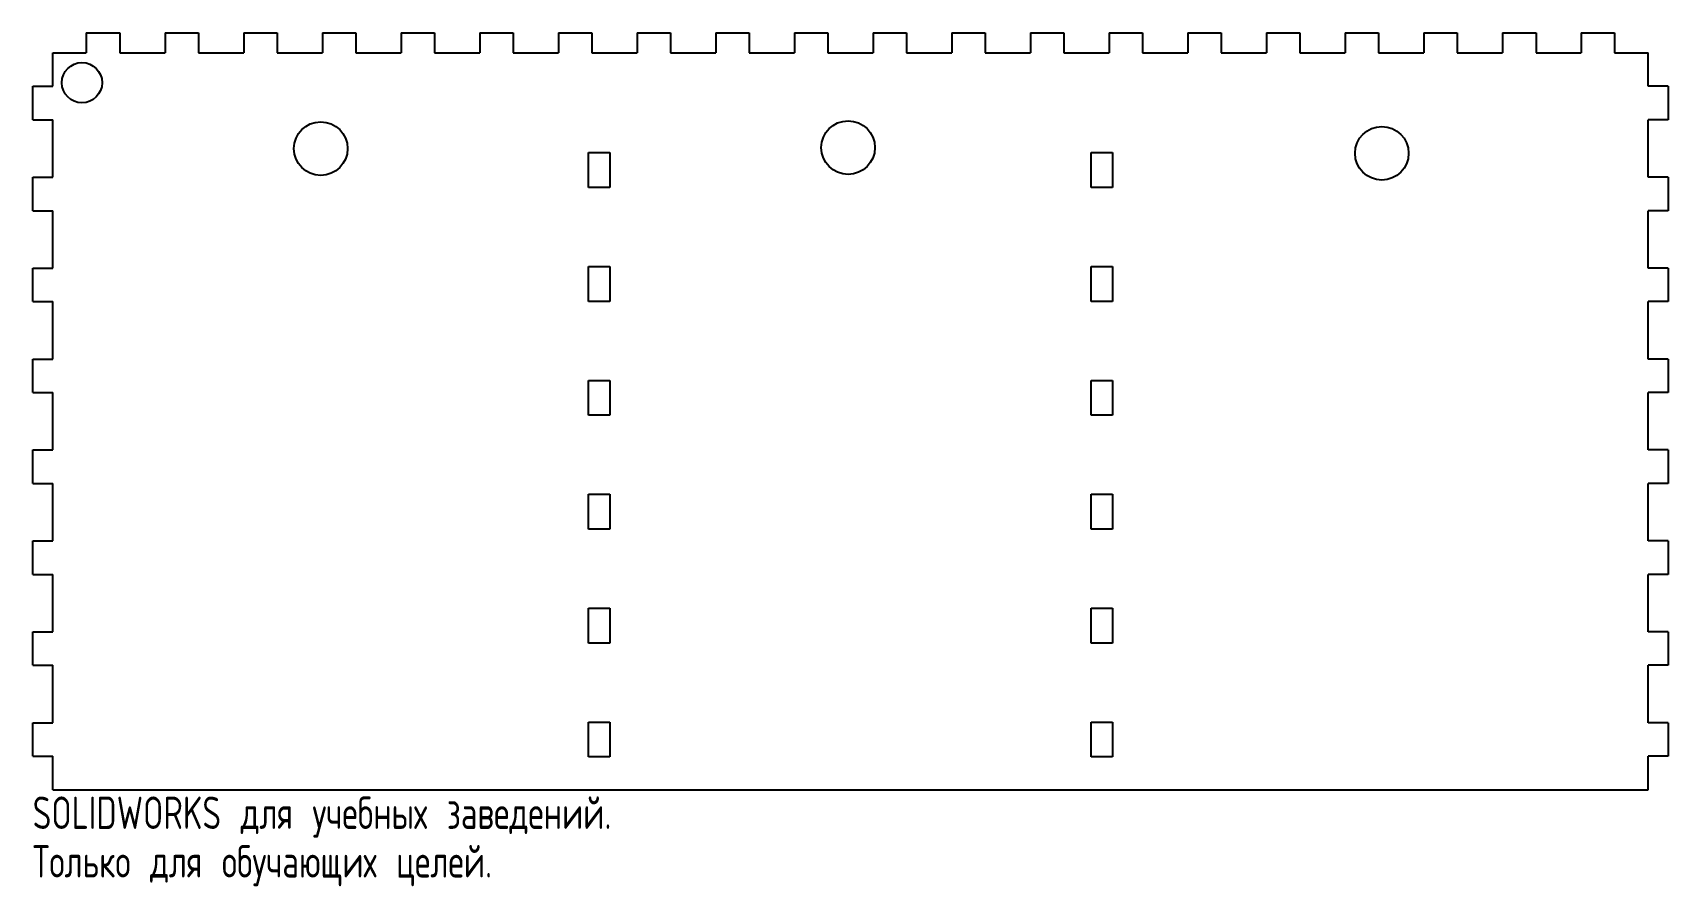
# Model space of a CAD drawing. Extents: x -116 to 128, y -68 to 59.
import ezdxf

# ---------------------------------------------------------------- set-up
doc = ezdxf.new("R2010")
doc.units = 0
doc.layers.get('0').update_dxf_attribs({"linetype": 'CONTINUOUS'})
doc.styles.add('SLDTEXTSTYLE0', font='TXT', dxfattribs={"width": 0.7, "bigfont": 'bigfont'})

msp = doc.modelspace()

# ---------------------------------------------------------------- linework, layer by layer
at = {"color": 7, "linetype": 'CONTINUOUS'}
for p, q in [((-108.08, 59.24), (-103.08, 59.24)), ((-108.08, 59.24), (-108.08, 56.24)), ((-103.08, 59.24), (-103.08, 56.24)), ((-96.34, 59.24), (-91.34, 59.24)), ((-96.34, 59.24), (-96.34, 56.24)), ((-91.34, 59.24), (-91.34, 56.24)), ((-84.6, 59.24), (-79.6, 59.24)), ((-84.6, 59.24), (-84.6, 56.24)), ((-79.6, 59.24), (-79.6, 56.24)), ((-72.87, 59.24), (-67.87, 59.24)), ((-72.87, 59.24), (-72.87, 56.24)), ((-67.87, 59.24), (-67.87, 56.24)), ((-61.13, 59.24), (-56.13, 59.24)), ((-61.13, 59.24), (-61.13, 56.24)), ((-56.13, 59.24), (-56.13, 56.24)), ((-49.39, 59.24), (-44.39, 59.24)), ((-49.39, 59.24), (-49.39, 56.24)), ((-44.39, 59.24), (-44.39, 56.24)), ((-37.66, 59.24), (-32.66, 59.24)), ((-37.66, 59.24), (-37.66, 56.24)), ((-32.66, 59.24), (-32.66, 56.24)), ((-25.92, 59.24), (-20.92, 59.24)), ((-25.92, 59.24), (-25.92, 56.24)), ((-20.92, 59.24), (-20.92, 56.24)), ((-14.18, 59.24), (-9.18, 59.24)), ((-14.18, 59.24), (-14.18, 56.24)), ((-9.18, 59.24), (-9.18, 56.24)), ((-2.45, 59.24), (2.55, 59.24)), ((-2.45, 59.24), (-2.45, 56.24)), ((2.55, 59.24), (2.55, 56.24)), ((9.29, 59.24), (14.29, 59.24)), ((9.29, 59.24), (9.29, 56.24)), ((14.29, 59.24), (14.29, 56.24)), ((21.03, 59.24), (26.03, 59.24)), ((21.03, 59.24), (21.03, 56.24)), ((26.03, 59.24), (26.03, 56.24)), ((32.76, 59.24), (37.76, 59.24)), ((32.76, 59.24), (32.76, 56.24)), ((37.76, 59.24), (37.76, 56.24)), ((44.5, 59.24), (49.5, 59.24)), ((44.5, 59.24), (44.5, 56.24)), ((49.5, 59.24), (49.5, 56.24)), ((56.24, 59.24), (61.24, 59.24)), ((56.24, 59.24), (56.24, 56.24)), ((61.24, 59.24), (61.24, 56.24)), ((67.97, 59.24), (72.97, 59.24)), ((67.97, 59.24), (67.97, 56.24)), ((72.97, 59.24), (72.97, 56.24)), ((79.71, 59.24), (84.71, 59.24)), ((79.71, 59.24), (79.71, 56.24)), ((84.71, 59.24), (84.71, 56.24)), ((91.45, 59.24), (96.45, 59.24)), ((91.45, 59.24), (91.45, 56.24)), ((96.45, 59.24), (96.45, 56.24)), ((103.19, 59.24), (108.19, 59.24)), ((103.19, 59.24), (103.19, 56.24)), ((108.19, 59.24), (108.19, 56.24)), ((114.92, 59.24), (119.92, 59.24)), ((114.92, 59.24), (114.92, 56.24)), ((119.92, 59.24), (119.92, 56.24)), ((-113.08, 56.24), (-108.08, 56.24)), ((-113.08, 51.24), (-113.08, 56.24)), ((-103.08, 56.24), (-96.34, 56.24)), ((-91.34, 56.24), (-84.6, 56.24)), ((-79.6, 56.24), (-72.87, 56.24)), ((-67.87, 56.24), (-61.13, 56.24)), ((-56.13, 56.24), (-49.39, 56.24)), ((-44.39, 56.24), (-37.66, 56.24)), ((-32.66, 56.24), (-25.92, 56.24)), ((-20.92, 56.24), (-14.18, 56.24)), ((-9.18, 56.24), (-2.45, 56.24)), ((2.55, 56.24), (9.29, 56.24)), ((14.29, 56.24), (21.03, 56.24)), ((26.03, 56.24), (32.76, 56.24)), ((37.76, 56.24), (44.5, 56.24)), ((49.5, 56.24), (56.24, 56.24)), ((61.24, 56.24), (67.97, 56.24)), ((72.97, 56.24), (79.71, 56.24)), ((84.71, 56.24), (91.45, 56.24)), ((96.45, 56.24), (103.19, 56.24)), ((108.19, 56.24), (114.92, 56.24)), ((119.92, 56.24), (124.92, 56.24)), ((124.92, 51.24), (124.92, 56.24)), ((-116.08, 51.24), (-113.08, 51.24)), ((-116.08, 46.24), (-116.08, 51.24)), ((127.92, 51.24), (124.92, 51.24)), ((127.92, 51.24), (127.92, 46.24)), ((-116.08, 46.24), (-113.08, 46.24)), ((-113.08, 37.67), (-113.08, 46.24)), ((124.92, 37.67), (124.92, 46.24)), ((127.92, 46.24), (124.92, 46.24)), ((-116.08, 37.67), (-113.08, 37.67)), ((-116.08, 32.67), (-116.08, 37.67)), ((127.92, 37.67), (124.92, 37.67)), ((127.92, 37.67), (127.92, 32.67)), ((-116.08, 32.67), (-113.08, 32.67)), ((-113.08, 24.1), (-113.08, 32.67)), ((124.92, 24.1), (124.92, 32.67)), ((127.92, 32.67), (124.92, 32.67)), ((-116.08, 24.1), (-113.08, 24.1)), ((-116.08, 19.1), (-116.08, 24.1)), ((127.92, 24.1), (124.92, 24.1)), ((127.92, 24.1), (127.92, 19.1)), ((-116.08, 19.1), (-113.08, 19.1)), ((-113.08, 10.53), (-113.08, 19.1)), ((124.92, 10.53), (124.92, 19.1)), ((127.92, 19.1), (124.92, 19.1)), ((-116.08, 10.53), (-113.08, 10.53)), ((-116.08, 5.53), (-116.08, 10.53)), ((127.92, 10.53), (124.92, 10.53)), ((127.92, 10.53), (127.92, 5.53)), ((-116.08, 5.53), (-113.08, 5.53)), ((-113.08, -3.04), (-113.08, 5.53)), ((124.92, -3.04), (124.92, 5.53)), ((127.92, 5.53), (124.92, 5.53)), ((-116.08, -3.04), (-113.08, -3.04)), ((-116.08, -8.04), (-116.08, -3.04)), ((127.92, -3.04), (124.92, -3.04)), ((127.92, -3.04), (127.92, -8.04)), ((-116.08, -8.04), (-113.08, -8.04)), ((-113.08, -16.61), (-113.08, -8.04)), ((124.92, -16.61), (124.92, -8.04)), ((127.92, -8.04), (124.92, -8.04)), ((-116.08, -16.61), (-113.08, -16.61)), ((-116.08, -21.61), (-116.08, -16.61)), ((127.92, -16.61), (124.92, -16.61)), ((127.92, -16.61), (127.92, -21.61)), ((-116.08, -21.61), (-113.08, -21.61)), ((-113.08, -30.19), (-113.08, -21.61)), ((124.92, -30.19), (124.92, -21.61)), ((127.92, -21.61), (124.92, -21.61)), ((-116.08, -30.19), (-113.08, -30.19)), ((-116.08, -35.19), (-116.08, -30.19)), ((127.92, -30.19), (124.92, -30.19)), ((127.92, -30.19), (127.92, -35.19)), ((-116.08, -35.19), (-113.08, -35.19)), ((-113.08, -43.76), (-113.08, -35.19)), ((124.92, -43.76), (124.92, -35.19)), ((127.92, -35.19), (124.92, -35.19)), ((-116.08, -43.76), (-113.08, -43.76)), ((-116.08, -48.76), (-116.08, -43.76)), ((127.92, -43.76), (124.92, -43.76)), ((127.92, -43.76), (127.92, -48.76)), ((-116.08, -48.76), (-113.08, -48.76)), ((-113.08, -53.76), (-113.08, -48.76)), ((124.92, -53.76), (124.92, -48.76)), ((127.92, -48.76), (124.92, -48.76)), ((-113.08, -53.76), (124.92, -53.76))]:
    msp.add_line(p, q, dxfattribs=at)
for centre, radius in [((-108.73, 51.78), 3), ((-73.11, 41.94), 4), ((5.56, 42.09), 4), ((85.19, 41.24), 4)]:
    msp.add_circle(centre, radius, dxfattribs=at)
for points in [[(-33.18, 36.14), (-33.18, 41.34)], [(-33.18, 41.34), (-29.98, 41.34)], [(-29.98, 41.34), (-29.98, 36.14)], [(41.82, 41.34), (45.02, 41.34)], [(41.82, 36.14), (41.82, 41.34)], [(45.02, 41.34), (45.02, 36.14)], [(-29.98, 36.14), (-33.18, 36.14)], [(45.02, 36.14), (41.82, 36.14)], [(-33.18, 19.14), (-33.18, 24.34)], [(-33.18, 24.34), (-29.98, 24.34)], [(-29.98, 24.34), (-29.98, 19.14)], [(41.82, 24.34), (45.02, 24.34)], [(41.82, 19.14), (41.82, 24.34)], [(45.02, 24.34), (45.02, 19.14)], [(-29.98, 19.14), (-33.18, 19.14)], [(45.02, 19.14), (41.82, 19.14)], [(-33.18, 2.14), (-33.18, 7.34)], [(-33.18, 7.34), (-29.98, 7.34)], [(-29.98, 7.34), (-29.98, 2.14)], [(41.82, 7.34), (45.02, 7.34)], [(41.82, 2.14), (41.82, 7.34)], [(45.02, 7.34), (45.02, 2.14)], [(-29.98, 2.14), (-33.18, 2.14)], [(45.02, 2.14), (41.82, 2.14)], [(-33.18, -14.86), (-33.18, -9.66)], [(-33.18, -9.66), (-29.98, -9.66)], [(-29.98, -9.66), (-29.98, -14.86)], [(41.82, -9.66), (45.02, -9.66)], [(41.82, -14.86), (41.82, -9.66)], [(45.02, -9.66), (45.02, -14.86)], [(-29.98, -14.86), (-33.18, -14.86)], [(45.02, -14.86), (41.82, -14.86)], [(-33.18, -31.86), (-33.18, -26.66)], [(-33.18, -26.66), (-29.98, -26.66)], [(-29.98, -26.66), (-29.98, -31.86)], [(41.82, -26.66), (45.02, -26.66)], [(41.82, -31.86), (41.82, -26.66)], [(45.02, -26.66), (45.02, -31.86)], [(-29.98, -31.86), (-33.18, -31.86)], [(45.02, -31.86), (41.82, -31.86)], [(-33.18, -48.86), (-33.18, -43.66)], [(-33.18, -43.66), (-29.98, -43.66)], [(-29.98, -43.66), (-29.98, -48.86)], [(41.82, -43.66), (45.02, -43.66)], [(41.82, -48.86), (41.82, -43.66)], [(45.02, -43.66), (45.02, -48.86)], [(-29.98, -48.86), (-33.18, -48.86)], [(45.02, -48.86), (41.82, -48.86)]]:
    msp.add_open_spline(points, degree=1, dxfattribs=at)

# ---------------------------------------------------------------- texts
at = {"color": 7, "linetype": 'CONTINUOUS', "char_height": 4.8336, "attachment_point": 1, "style": 'SLDTEXTSTYLE0'}
for s, insert in [('SOLIDWORKS для учебных заведений.', (-116.08, -54.78)), ('Только для обучающих целей.', (-116.08, -62.03))]:
    msp.add_mtext(s, dxfattribs=dict(at, insert=insert))

doc.saveas('drawing.dxf')
